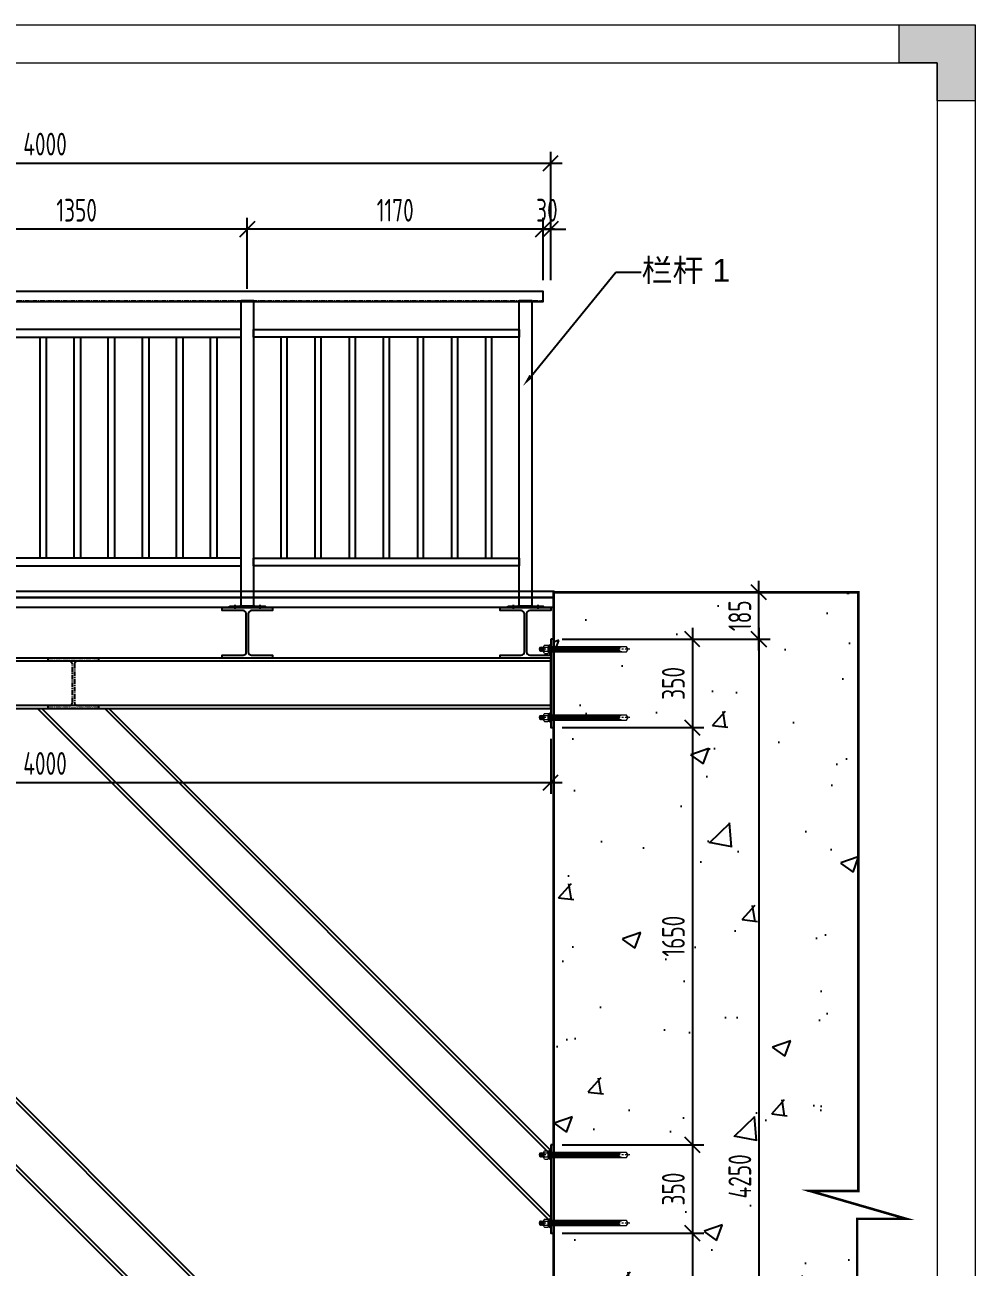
# Model space of a CAD drawing. Header units: millimetres. Extents: x 4 to 2106212, y -117026 to 198097.
# Drawn here: x 1910061 to 1913820, y 185223 to 190137 of the extents above; entities that cross this region are included whole.
import ezdxf
from ezdxf import colors
from ezdxf.entities.mleader import LeaderData, LeaderLine
from ezdxf.math import Vec2, Vec3

# ---------------------------------------------------------------- set-up
doc = ezdxf.new("R2010")
doc.units = ezdxf.units.MM
for name, pattern in [('CENTER', [0.6, 0.375, -0.075, 0.075, -0.075]), ('CENTER2', [28.575, 19.05, -3.175, 3.175, -3.175]), ('DASHDOT2', [12.7, 6.35, -3.175, 0, -3.175])]:
    doc.linetypes.add(name, pattern=pattern)
for name, color, linetype in [('H200', 3, 'Continuous'), ('STEEL', 34, 'Continuous'), ('方管', 100, 'Continuous'), ('标注', 9, 'Continuous')]:
    doc.layers.add(name, color=color, linetype=linetype)
for name, color, linetype, lineweight in [('screw', 33, 'Continuous', 13), ('图框', 7, 'Continuous', 13), ('文本', 3, 'Continuous', 13), ('虚线', 1, 'CENTER2', 0)]:
    doc.layers.add(name, color=color, linetype=linetype, lineweight=lineweight)
doc.styles.add('Arial', font='arial.ttf')
doc.styles.add('hztxt', font='ros1.shx', dxfattribs={"width": 0.8, "bigfont": 'hztxt.shx'})
doc.dimstyles.new('DIM-30', dxfattribs={"dimscale": 30, "dimtxt": 3, "dimasz": 2, "dimexe": 1.5, "dimexo": 1.5, "dimgap": 1, "dimtad": 1, "dimdec": 1, "dimdsep": 46, "dimtxsty": 'hztxt', "dimblk": 'OBLIQUE', "dimcen": 0, "dimdle": 1.5, "dimclrd": 9, "dimclre": 9, "dimclrt": 2, "dimadec": 1, "dimazin": 0, "dimtfac": 1, "dimtdec": 1, "dimtix": 1, "dimtmove": 2, "dimatfit": 3, "dimldrblk": 'OBLIQUE', "dimfxl": 15, "dimtolj": 1, "dimtzin": 0, "dimarcsym": 1})

# ---------------------------------------------------------------- blocks, each defined once
blk = doc.blocks.new('GW-TK')
at = {"layer": '图框', "linetype": 'Continuous', "lineweight": 0}
h = blk.add_hatch(color=256, dxfattribs=at)
h.dxf.hatch_style = 1
h.paths.add_polyline_path([(927593.55, 464715.01), (927593.55, 464710.01), (927598.55, 464710.01), (927598.55, 464705.01), (927603.55, 464705.01), (927603.55, 464715.01)])
at = {"layer": '图框'}
for points in [[(927183.55, 464715.01), (927603.55, 464715.01), (927603.55, 464418.01), (927183.55, 464418.01)], [(927188.55, 464710.01), (927598.55, 464710.01), (927598.55, 464423.01), (927188.55, 464423.01)]]:
    blk.add_lwpolyline(points, close=True, dxfattribs=at)
at = {"layer": '图框', "linetype": 'Continuous', "lineweight": 0}
blk.add_lwpolyline([(927598.55, 464705.01), (927598.55, 464710.01), (927593.55, 464710.01), (927593.55, 464715.01), (927603.55, 464715.01), (927603.55, 464705.01)], close=True, dxfattribs=at)
blk = doc.blocks.new('_Oblique')
at = {"color": 0, "linetype": 'ByBlock', "lineweight": -2}
blk.add_line((-0.5, -0.5), (0.5, 0.5), dxfattribs=at)
blk = doc.blocks.new('*D1002')
at = {"color": 9, "lineweight": -2, "transparency": 16777216}
for p, q in [((1908140.7, 187386.9), (1908140.7, 187095.1)), ((1912140.7, 187311.9), (1912140.7, 187095.1)), ((1908095.7, 187140.1), (1912185.7, 187140.1))]:
    blk.add_line(p, q, dxfattribs=at)
at = {"layer": 'Defpoints', "color": 0, "transparency": 16777216}
for p in [(1908140.7, 187431.9), (1912140.7, 187356.9), (1912140.7, 187140.1)]:
    blk.add_point(p, dxfattribs=at)
at = {"color": 9, "lineweight": -2, "transparency": 16777216, "xscale": 60, "yscale": 60, "zscale": 60, "rotation": 180}
blk.add_blockref('_Oblique', (1908140.7, 187140.1), dxfattribs=at)
at = {"color": 9, "lineweight": -2, "transparency": 16777216, "xscale": 60, "yscale": 60, "zscale": 60}
blk.add_blockref('_Oblique', (1912140.7, 187140.1), dxfattribs=at)
at = {"color": 2, "transparency": 16777216, "insert": (1910140.7, 187215.1), "char_height": 90, "attachment_point": 5, "style": 'hztxt'}
blk.add_mtext('\\A1;4000', dxfattribs=at)
blk = doc.blocks.new('*D1003')
at = {"color": 9, "lineweight": -2, "transparency": 16777216}
for p, q in [((1912963.9, 187751.9), (1912963.9, 183411.9)), ((1912185.7, 187706.9), (1913008.9, 187706.9)), ((1912197.7, 183456.9), (1913008.9, 183456.9))]:
    blk.add_line(p, q, dxfattribs=at)
at = {"layer": 'Defpoints', "color": 0, "transparency": 16777216}
for p in [(1912140.7, 187706.9), (1912152.7, 183456.9), (1912963.9, 183456.9)]:
    blk.add_point(p, dxfattribs=at)
at = {"color": 9, "lineweight": -2, "transparency": 16777216, "xscale": 60, "yscale": 60, "zscale": 60}
for p, rotation in [((1912963.9, 187706.9), 90), ((1912963.9, 183456.9), 270)]:
    blk.add_blockref('_Oblique', p, dxfattribs=dict(at, rotation=rotation))
at = {"color": 2, "transparency": 16777216, "insert": (1912888.9, 185581.9), "char_height": 90, "attachment_point": 5, "rotation": 90, "style": 'hztxt'}
blk.add_mtext('\\A1;4250', dxfattribs=at)
blk = doc.blocks.new('*D1005')
at = {"color": 9, "lineweight": -2, "transparency": 16777216}
for p, q in [((1912701, 187751.9), (1912701, 187311.9)), ((1912185.7, 187706.9), (1912746, 187706.9)), ((1912185.7, 187356.9), (1912746, 187356.9))]:
    blk.add_line(p, q, dxfattribs=at)
at = {"layer": 'Defpoints', "color": 0, "transparency": 16777216}
for p in [(1912140.7, 187706.9), (1912140.7, 187356.9), (1912701, 187356.9)]:
    blk.add_point(p, dxfattribs=at)
at = {"color": 9, "lineweight": -2, "transparency": 16777216, "xscale": 60, "yscale": 60, "zscale": 60}
for p, rotation in [((1912701, 187706.9), 90), ((1912701, 187356.9), 270)]:
    blk.add_blockref('_Oblique', p, dxfattribs=dict(at, rotation=rotation))
at = {"color": 2, "transparency": 16777216, "insert": (1912626, 187531.9), "char_height": 90, "attachment_point": 5, "rotation": 90, "style": 'hztxt'}
blk.add_mtext('\\A1;350', dxfattribs=at)
blk = doc.blocks.new('*D989')
at = {"color": 9, "lineweight": -2, "transparency": 16777216}
for p, q in [((1912701, 187401.9), (1912701, 185661.9)), ((1912185.7, 187356.9), (1912746, 187356.9)), ((1912185.7, 185706.9), (1912746, 185706.9))]:
    blk.add_line(p, q, dxfattribs=at)
at = {"layer": 'Defpoints', "color": 0, "transparency": 16777216}
for p in [(1912140.7, 187356.9), (1912140.7, 185706.9), (1912701, 185706.9)]:
    blk.add_point(p, dxfattribs=at)
at = {"color": 9, "lineweight": -2, "transparency": 16777216, "xscale": 60, "yscale": 60, "zscale": 60}
for p, rotation in [((1912701, 187356.9), 90), ((1912701, 185706.9), 270)]:
    blk.add_blockref('_Oblique', p, dxfattribs=dict(at, rotation=rotation))
at = {"color": 2, "transparency": 16777216, "insert": (1912626, 186531.9), "char_height": 90, "attachment_point": 5, "rotation": 90, "style": 'hztxt'}
blk.add_mtext('\\A1;1650', dxfattribs=at)
blk = doc.blocks.new('*D988')
at = {"color": 9, "lineweight": -2, "transparency": 16777216}
for p, q in [((1912963.9, 187661.9), (1912963.9, 187936.9)), ((1912197.7, 187891.9), (1913008.9, 187891.9)), ((1912185.7, 187706.9), (1913008.9, 187706.9))]:
    blk.add_line(p, q, dxfattribs=at)
at = {"layer": 'Defpoints', "color": 0, "transparency": 16777216}
for p in [(1912152.7, 187891.9), (1912963.9, 187891.9), (1912140.7, 187706.9)]:
    blk.add_point(p, dxfattribs=at)
at = {"color": 9, "lineweight": -2, "transparency": 16777216, "xscale": 60, "yscale": 60, "zscale": 60}
for p, rotation in [((1912963.9, 187891.9), 90), ((1912963.9, 187706.9), 270)]:
    blk.add_blockref('_Oblique', p, dxfattribs=dict(at, rotation=rotation))
at = {"color": 2, "transparency": 16777216, "insert": (1912888.9, 187799.4), "char_height": 90, "attachment_point": 5, "rotation": 90, "style": 'hztxt'}
blk.add_mtext('\\A1;185', dxfattribs=at)
blk = doc.blocks.new('*U963')
at = {"layer": 'screw'}
for p, q in [((-16.3, 157.1), (-16.3, 144.3)), ((-12.2, 159.6), (12.2, 159.6)), ((-6.3, 174.2), (-9.4, 172.8)), ((-9.4, 172.8), (-6.3, 171.1)), ((-9.4, 172.8), (9.4, 171.5)), ((-6.3, 171.1), (-9.4, 169.6)), ((-9.4, 169.6), (-6.3, 168)), ((-9.4, 169.6), (9.4, 168.4)), ((-6.3, 168), (-9.4, 166.5)), ((-9.4, 166.5), (-6.3, 164.8)), ((-9.4, 166.5), (9.4, 165.3)), ((-6.3, 164.8), (-9.4, 163.4)), ((-9.4, 163.4), (-6.3, 161.7)), ((-9.4, 163.4), (9.4, 162.1)), ((-6.3, 161.7), (-9.4, 160.2)), ((-9.4, 160.2), (-8.1, 159.6)), ((-9.4, 160.2), (0.8, 159.6)), ((-8.2, 157.1), (-8.2, 144.3)), ((-7.2, 173.8), (-7.2, 175.9)), ((-6.3, 174.2), (6.3, 173.3)), ((-6.3, 171.1), (6.3, 170.2)), ((-6.3, 171.1), (6.3, 170.2)), ((-6.3, 168), (6.3, 167.1)), ((-6.3, 164.8), (6.3, 163.9)), ((-6.3, 164.8), (6.3, 163.9)), ((-6.3, 161.7), (6.3, 160.8)), ((-6.3, 161.7), (6.3, 160.8)), ((5.4, 176.9), (-5.4, 176.9)), ((-3.6, 174.1), (-3.6, 175.9)), ((3.6, 173.5), (3.6, 175.9)), ((6.3, 173.3), (9.4, 171.5)), ((9.4, 171.5), (6.3, 170.2)), ((6.3, 170.2), (9.4, 168.4)), ((9.4, 168.4), (6.3, 167.1)), ((6.3, 167.1), (9.4, 165.3)), ((9.4, 165.3), (6.3, 163.9)), ((6.3, 163.9), (9.4, 162.1)), ((9.4, 162.1), (6.3, 160.8)), ((6.3, 160.8), (8.4, 159.6)), ((7.2, 172.8), (7.2, 175.9)), ((8.2, 157.1), (8.2, 144.3)), ((16.3, 157.1), (16.3, 144.3)), ((-12.2, 141.8), (12.2, 141.8)), ((9.4, 124.3), (-9.4, 125.6)), ((9.4, 121.2), (-9.4, 122.4)), ((9.4, 118.1), (-9.4, 119.3)), ((9.4, 114.9), (-9.4, 116.2)), ((9.4, 111.8), (-9.4, 113)), ((9.4, 108.6), (-9.4, 109.9)), ((9.4, 105.5), (-9.4, 106.8)), ((9.4, 102.4), (-9.4, 103.6)), ((9.4, 99.2), (-9.4, 100.5)), ((-6.6, 133), (-9.2, 131.8)), ((-9.2, 131.8), (-6.1, 130.2)), ((9.6, 130.6), (-9.2, 131.8)), ((9.6, 127.5), (-9.2, 128.7)), ((-6.1, 130.2), (6.5, 129.3)), ((-2.5, 133), (6.5, 132.4)), ((-0.4, 141.8), (-2.2, 137)), ((2.2, 141.8), (0.4, 137)), ((8, 133), (6.5, 132.4)), ((6.5, 132.4), (9.6, 130.6)), ((9.6, 130.6), (6.5, 129.3)), ((9.4, 96.1), (-9.4, 97.3)), ((9.4, 93), (-9.4, 94.2)), ((9.4, 89.8), (-9.4, 91.1)), ((9.4, 86.7), (-9.4, 87.9)), ((9.4, 83.5), (-9.4, 84.8)), ((9.4, 80.4), (-9.4, 81.7)), ((9.4, 77.3), (-9.4, 78.5)), ((9.4, 74.1), (-9.4, 75.4)), ((9.4, 71), (-9.4, 72.2)), ((9.4, 67.9), (-9.4, 69.1)), ((9.4, 64.7), (-9.4, 66)), ((9.4, 61.6), (-9.4, 62.8)), ((9.4, 58.4), (-9.4, 59.7)), ((9.4, 55.3), (-9.4, 56.6)), ((9.4, 52.2), (-9.4, 53.4)), ((9.4, 49), (-9.4, 50.3)), ((9.4, 45.9), (-9.4, 47.1)), ((9.4, 42.8), (-9.4, 44)), ((9.4, 39.6), (-9.4, 40.9)), ((9.4, 36.5), (-9.4, 37.7)), ((9.4, 33.4), (-9.4, 34.6)), ((9.4, 30.2), (-9.4, 31.5)), ((9.4, 27.1), (-9.4, 28.3)), ((9.4, 23.9), (-9.4, 25.2)), ((9.4, 20.8), (-9.4, 22)), ((9.4, 17.7), (-9.4, 18.9)), ((9.4, 14.5), (-9.4, 15.8)), ((9.4, 11.4), (-9.4, 12.6)), ((9.4, 8.3), (-9.4, 9.5)), ((9.4, 5.1), (-9.4, 6.4)), ((9.4, 2), (-9.4, 3.2)), ((9.4, -1.2), (-9.4, 0.1)), ((-6.3, 17.2), (6.3, 16.3)), ((9.4, -4.3), (-9.4, -3)), ((9.4, -7.4), (-9.4, -6.2)), ((9.4, -10.6), (-9.4, -9.3)), ((9.4, -13.7), (-9.4, -12.5)), ((-6.3, -14.1), (-9.4, -15.6)), ((9.4, -16.8), (-9.4, -15.6)), ((9.4, -20), (-9.4, -18.7)), ((9.4, -23.1), (-9.4, -21.9)), ((9.4, -26.3), (-9.4, -25)), ((9.4, -29.4), (-9.4, -28.1)), ((9.4, -32.5), (-9.4, -31.3)), ((9.4, -35.7), (-9.4, -34.4)), ((9.4, -38.8), (-9.4, -37.6)), ((9.4, -41.9), (-9.4, -40.7)), ((9.4, -45.1), (-9.4, -43.8)), ((9.4, -48.2), (-9.4, -47)), ((-6.3, -14.1), (6.3, -15)), ((9.4, -51.4), (-9.4, -50.1)), ((9.4, -54.5), (-9.4, -53.2)), ((9.4, -57.6), (-9.4, -56.4)), ((9.4, -60.8), (-9.4, -59.5)), ((9.4, -63.9), (-9.4, -62.7)), ((9.4, -67), (-9.4, -65.8)), ((9.4, -70.2), (-9.4, -68.9)), ((9.4, -73.3), (-9.4, -72.1)), ((9.4, -76.5), (-9.4, -75.2)), ((9.4, -79.6), (-9.4, -78.3)), ((9.4, -82.7), (-9.4, -81.5)), ((9.4, -85.9), (-9.4, -84.6)), ((9.4, -89), (-9.4, -87.8)), ((9.4, -92.1), (-9.4, -90.9)), ((9.4, -95.3), (-9.4, -94)), ((9.4, -98.4), (-9.4, -97.2)), ((9.4, -101.6), (-9.4, -100.3)), ((9.4, -104.7), (-9.4, -103.4)), ((9.4, -107.8), (-9.4, -106.6)), ((9.4, -111), (-9.4, -109.7)), ((9.4, -114.1), (-9.4, -112.9)), ((9.4, -117.2), (-9.4, -116)), ((9.4, -120.4), (-9.4, -119.1)), ((9.4, -123.5), (-9.4, -122.3)), ((9.4, -126.6), (-9.4, -125.4)), ((9.4, -129.8), (-9.4, -128.5)), ((9.4, -132.9), (-9.4, -131.7)), ((9.4, -136.1), (-9.4, -134.8)), ((-6.3, -136.5), (-9.4, -138)), ((-9.4, -138), (-6.3, -139.6)), ((-3.8, -138.3), (-9.4, -138)), ((-6.3, -139.6), (-9.4, -141.1)), ((-9.4, -141.1), (-7, -142.4)), ((-6.4, -141.3), (-9.4, -141.1)), ((-7.4, -143.3), (-9.4, -144.2)), ((-9.4, -144.2), (-8.1, -144.9)), ((-7.9, -144.3), (-9.4, -144.2)), ((-8.7, -147), (-9.4, -147.4)), ((-9.4, -147.4), (-8.8, -147.7)), ((-8.8, -147.4), (-9.4, -147.4)), ((-6.3, -136.5), (6.3, -137.4)), ((-6.3, -139.6), (-5.2, -139.7)), ((-6.3, -139.6), (-5.2, -139.7)), ((9.4, -139.2), (4.5, -138.9)), ((5.9, -140.5), (6.3, -140.5)), ((5.9, -140.5), (6.3, -140.5)), ((5.9, -140.5), (6.3, -140.5)), ((5.9, -140.5), (6.3, -140.5)), ((5.9, -140.5), (6.3, -140.5)), ((6.3, -137.4), (9.4, -139.2)), ((9.4, -139.2), (6.3, -140.5)), ((6.3, -140.5), (9.4, -142.3)), ((9.4, -142.3), (6.9, -142.2)), ((9.4, -142.3), (7.4, -143.2)), ((8, -144.6), (9.4, -145.5)), ((9.4, -145.5), (8.2, -145.4)), ((9.4, -145.5), (8.4, -145.9)), ((9, -148.3), (9.4, -148.6)), ((9.4, -148.6), (9, -148.8)), ((9.4, -148.6), (9, -148.6))]:
    blk.add_line(p, q, dxfattribs=at)
at = {"layer": 'screw', "color": 1, "linetype": 'DASHDOT2'}
blk.add_line((0, -180.4), (0, 180.4), dxfattribs=at)
at = {"layer": 'screw'}
for points in [[(-16.3, 157.1, -0.612824), (-8.2, 157.1, -0.305874), (8.2, 157.1, -0.612824), (16.3, 157.1)], [(7.2, 175.9, 0.516475), (3.6, 175.9, 0.258238), (-3.6, 175.9, 0.516475), (-7.2, 175.9)], [(-16.3, 144.3, 0.612824), (-8.2, 144.3, 0.305874), (8.2, 144.3, 0.612824), (16.3, 144.3)]]:
    blk.add_lwpolyline(points, format="xyb", dxfattribs=at)
for points in [[(18.8, 137), (18.8, 133), (-18.8, 133), (-18.8, 137)], [(14.7, 141.8), (-14.7, 141.8), (-14.7, 137), (14.7, 137)]]:
    blk.add_lwpolyline(points, close=True, dxfattribs=at)
blk.add_lwpolyline([(-9.9, 133), (-9.9, -167.4), (0, -173.1), (9.9, -167.4), (9.9, 133)], dxfattribs=at)
blk = doc.blocks.new('*U962')
at = {"color": 0, "linetype": 'ByBlock', "lineweight": -2, "transparency": 16777216}
for p in [(0, 0), (270, 0)]:
    blk.add_blockref('*U963', p, dxfattribs=at)
blk = doc.blocks.new('*U953')
h = blk.add_hatch()
h.set_pattern_fill('AR-CONC', color=252, scale=4, angle=-1.7864)
h.set_pattern_definition([(48.21365, (-1956590.03, -195502.34), (726.39706, -86.44208), [76.2, -838.2]), (353.21365, (-1956590, -195502.34), (-117.08218, 768.2505), [60.96, -670.56234]), (98.665094, (-1956529.5, -195509.55), (609.31489, 681.8084), [64.76004, -712.36098]), (44.39785, (-1956583.7, -195299.2), (1078.5469, -201.8886), [114.3, -1257.3]), (94.849206, (-1956493.8, -195316.1), (980.00676, 959.62144), [97.1401, -1068.54243]), (349.3978, (-1956583.7, -195299.2), (980.00676, 959.62144), [91.43987, -1005.8389]), (19.21365, (-1956483.73, -195353.2), (593.41132, -427.76689), [76.2, -838.2]), (324.21365, (-1956483.7, -195353.2), (270.0545, 728.68768), [60.96, -670.56]), (69.665094, (-1956434.3, -195388.8), (863.4658, 300.9208), [64.76004, -712.35975]), (35.713649, (-1956590.03, -195502.34), (22.89163, 337.670666), [0, -662.432, 0, -680.72, 0, -673.1]), (5.713649, (-1956590.03, -195502.34), (279.640336, 392.19577), [0, -388.112, 0, -647.192, 0, -256.54]), (325.713649, (-1956816.5, -195495.28), (541.38448, -39.810717), [0, -254, 0, -792.48, 0, -1051.56]), (315.71365, (-1956918.04, -195492.1), (595.39922, 83.18622), [0, -330.2, 0, -526.288, 0, -746.76])])
h.paths.add_polyline_path([(-697.5, -2405.2), (-184.7, -2405.2), (-184.7, -2594.8), (-74.8, -2214.9), (-74.8, -2409.9), (502.5, -2409.9), (502.5, 116.7), (697.5, 116.7), (317.6, 226.6), (507.2, 226.6), (507.2, 2594.8), (-697.5, 2594.8)])
at = {"color": 252, "const_width": 10, "elevation": 0}
blk.add_lwpolyline([(-697.5, -2405.2), (-184.7, -2405.2), (-184.7, -2594.8), (-74.8, -2214.9), (-74.8, -2409.9), (502.5, -2409.9), (502.5, 116.7), (697.5, 116.7), (317.6, 226.6), (507.2, 226.6), (507.2, 2594.8), (-697.5, 2594.8)], close=True, dxfattribs=at)
blk = doc.blocks.new('*U944')
at = {"color": 0, "linetype": 'ByBlock', "lineweight": -2, "transparency": 16777216}
blk.add_blockref('*U953', (0, 0), dxfattribs=at)
blk = doc.blocks.new('*U952')
at = {"layer": 'screw'}
for p, q in [((-16.3, 157.1), (-16.3, 144.3)), ((-12.2, 159.6), (12.2, 159.6)), ((-6.3, 174.2), (-9.4, 172.8)), ((-9.4, 172.8), (-6.3, 171.1)), ((-9.4, 172.8), (9.4, 171.5)), ((-6.3, 171.1), (-9.4, 169.6)), ((-9.4, 169.6), (-6.3, 168)), ((-9.4, 169.6), (9.4, 168.4)), ((-6.3, 168), (-9.4, 166.5)), ((-9.4, 166.5), (-6.3, 164.8)), ((-9.4, 166.5), (9.4, 165.3)), ((-6.3, 164.8), (-9.4, 163.4)), ((-9.4, 163.4), (-6.3, 161.7)), ((-9.4, 163.4), (9.4, 162.1)), ((-6.3, 161.7), (-9.4, 160.2)), ((-9.4, 160.2), (-8.1, 159.6)), ((-9.4, 160.2), (0.8, 159.6)), ((-8.2, 157.1), (-8.2, 144.3)), ((-7.2, 173.8), (-7.2, 175.9)), ((-6.3, 174.2), (6.3, 173.3)), ((-6.3, 171.1), (6.3, 170.2)), ((-6.3, 171.1), (6.3, 170.2)), ((-6.3, 168), (6.3, 167.1)), ((-6.3, 164.8), (6.3, 163.9)), ((-6.3, 164.8), (6.3, 163.9)), ((-6.3, 161.7), (6.3, 160.8)), ((-6.3, 161.7), (6.3, 160.8)), ((5.4, 176.9), (-5.4, 176.9)), ((-3.6, 174.1), (-3.6, 175.9)), ((3.6, 173.5), (3.6, 175.9)), ((6.3, 173.3), (9.4, 171.5)), ((9.4, 171.5), (6.3, 170.2)), ((6.3, 170.2), (9.4, 168.4)), ((9.4, 168.4), (6.3, 167.1)), ((6.3, 167.1), (9.4, 165.3)), ((9.4, 165.3), (6.3, 163.9)), ((6.3, 163.9), (9.4, 162.1)), ((9.4, 162.1), (6.3, 160.8)), ((6.3, 160.8), (8.4, 159.6)), ((7.2, 172.8), (7.2, 175.9)), ((8.2, 157.1), (8.2, 144.3)), ((16.3, 157.1), (16.3, 144.3)), ((-12.2, 141.8), (12.2, 141.8)), ((9.4, 124.3), (-9.4, 125.6)), ((9.4, 121.2), (-9.4, 122.4)), ((9.4, 118.1), (-9.4, 119.3)), ((9.4, 114.9), (-9.4, 116.2)), ((9.4, 111.8), (-9.4, 113)), ((9.4, 108.6), (-9.4, 109.9)), ((9.4, 105.5), (-9.4, 106.8)), ((9.4, 102.4), (-9.4, 103.6)), ((9.4, 99.2), (-9.4, 100.5)), ((-6.6, 133), (-9.2, 131.8)), ((-9.2, 131.8), (-6.1, 130.2)), ((9.6, 130.6), (-9.2, 131.8)), ((9.6, 127.5), (-9.2, 128.7)), ((-6.1, 130.2), (6.5, 129.3)), ((-2.5, 133), (6.5, 132.4)), ((-0.4, 141.8), (-2.2, 137)), ((2.2, 141.8), (0.4, 137)), ((8, 133), (6.5, 132.4)), ((6.5, 132.4), (9.6, 130.6)), ((9.6, 130.6), (6.5, 129.3)), ((9.4, 96.1), (-9.4, 97.3)), ((9.4, 93), (-9.4, 94.2)), ((9.4, 89.8), (-9.4, 91.1)), ((9.4, 86.7), (-9.4, 87.9)), ((9.4, 83.5), (-9.4, 84.8)), ((9.4, 80.4), (-9.4, 81.7)), ((9.4, 77.3), (-9.4, 78.5)), ((9.4, 74.1), (-9.4, 75.4)), ((9.4, 71), (-9.4, 72.2)), ((9.4, 67.9), (-9.4, 69.1)), ((9.4, 64.7), (-9.4, 66)), ((9.4, 61.6), (-9.4, 62.8)), ((9.4, 58.4), (-9.4, 59.7)), ((9.4, 55.3), (-9.4, 56.6)), ((9.4, 52.2), (-9.4, 53.4)), ((9.4, 49), (-9.4, 50.3)), ((9.4, 45.9), (-9.4, 47.1)), ((9.4, 42.8), (-9.4, 44)), ((9.4, 39.6), (-9.4, 40.9)), ((9.4, 36.5), (-9.4, 37.7)), ((9.4, 33.4), (-9.4, 34.6)), ((9.4, 30.2), (-9.4, 31.5)), ((9.4, 27.1), (-9.4, 28.3)), ((9.4, 23.9), (-9.4, 25.2)), ((9.4, 20.8), (-9.4, 22)), ((9.4, 17.7), (-9.4, 18.9)), ((9.4, 14.5), (-9.4, 15.8)), ((9.4, 11.4), (-9.4, 12.6)), ((9.4, 8.3), (-9.4, 9.5)), ((9.4, 5.1), (-9.4, 6.4)), ((9.4, 2), (-9.4, 3.2)), ((9.4, -1.2), (-9.4, 0.1)), ((-6.3, 17.2), (6.3, 16.3)), ((9.4, -4.3), (-9.4, -3)), ((9.4, -7.4), (-9.4, -6.2)), ((9.4, -10.6), (-9.4, -9.3)), ((9.4, -13.7), (-9.4, -12.5)), ((-6.3, -14.1), (-9.4, -15.6)), ((9.4, -16.8), (-9.4, -15.6)), ((9.4, -20), (-9.4, -18.7)), ((9.4, -23.1), (-9.4, -21.9)), ((9.4, -26.3), (-9.4, -25)), ((9.4, -29.4), (-9.4, -28.1)), ((9.4, -32.5), (-9.4, -31.3)), ((9.4, -35.7), (-9.4, -34.4)), ((9.4, -38.8), (-9.4, -37.6)), ((9.4, -41.9), (-9.4, -40.7)), ((9.4, -45.1), (-9.4, -43.8)), ((9.4, -48.2), (-9.4, -47)), ((-6.3, -14.1), (6.3, -15)), ((9.4, -51.4), (-9.4, -50.1)), ((9.4, -54.5), (-9.4, -53.2)), ((9.4, -57.6), (-9.4, -56.4)), ((9.4, -60.8), (-9.4, -59.5)), ((9.4, -63.9), (-9.4, -62.7)), ((9.4, -67), (-9.4, -65.8)), ((9.4, -70.2), (-9.4, -68.9)), ((9.4, -73.3), (-9.4, -72.1)), ((9.4, -76.5), (-9.4, -75.2)), ((9.4, -79.6), (-9.4, -78.3)), ((9.4, -82.7), (-9.4, -81.5)), ((9.4, -85.9), (-9.4, -84.6)), ((9.4, -89), (-9.4, -87.8)), ((9.4, -92.1), (-9.4, -90.9)), ((9.4, -95.3), (-9.4, -94)), ((9.4, -98.4), (-9.4, -97.2)), ((9.4, -101.6), (-9.4, -100.3)), ((9.4, -104.7), (-9.4, -103.4)), ((9.4, -107.8), (-9.4, -106.6)), ((9.4, -111), (-9.4, -109.7)), ((9.4, -114.1), (-9.4, -112.9)), ((9.4, -117.2), (-9.4, -116)), ((9.4, -120.4), (-9.4, -119.1)), ((9.4, -123.5), (-9.4, -122.3)), ((9.4, -126.6), (-9.4, -125.4)), ((9.4, -129.8), (-9.4, -128.5)), ((9.4, -132.9), (-9.4, -131.7)), ((9.4, -136.1), (-9.4, -134.8)), ((-6.3, -136.5), (-9.4, -138)), ((-9.4, -138), (-6.3, -139.6)), ((-3.8, -138.3), (-9.4, -138)), ((-6.3, -139.6), (-9.4, -141.1)), ((-9.4, -141.1), (-7, -142.4)), ((-6.4, -141.3), (-9.4, -141.1)), ((-7.4, -143.3), (-9.4, -144.2)), ((-9.4, -144.2), (-8.1, -144.9)), ((-7.9, -144.3), (-9.4, -144.2)), ((-8.7, -147), (-9.4, -147.4)), ((-9.4, -147.4), (-8.8, -147.7)), ((-8.8, -147.4), (-9.4, -147.4)), ((-6.3, -136.5), (6.3, -137.4)), ((-6.3, -139.6), (-5.2, -139.7)), ((-6.3, -139.6), (-5.2, -139.7)), ((9.4, -139.2), (4.5, -138.9)), ((5.9, -140.5), (6.3, -140.5)), ((5.9, -140.5), (6.3, -140.5)), ((5.9, -140.5), (6.3, -140.5)), ((5.9, -140.5), (6.3, -140.5)), ((5.9, -140.5), (6.3, -140.5)), ((6.3, -137.4), (9.4, -139.2)), ((9.4, -139.2), (6.3, -140.5)), ((6.3, -140.5), (9.4, -142.3)), ((9.4, -142.3), (6.9, -142.2)), ((9.4, -142.3), (7.4, -143.2)), ((8, -144.6), (9.4, -145.5)), ((9.4, -145.5), (8.2, -145.4)), ((9.4, -145.5), (8.4, -145.9)), ((9, -148.3), (9.4, -148.6)), ((9.4, -148.6), (9, -148.8)), ((9.4, -148.6), (9, -148.6))]:
    blk.add_line(p, q, dxfattribs=at)
at = {"layer": 'screw', "color": 1, "linetype": 'DASHDOT2'}
blk.add_line((0, -180.4), (0, 180.4), dxfattribs=at)
at = {"layer": 'screw'}
for points in [[(-16.3, 157.1, -0.612824), (-8.2, 157.1, -0.305874), (8.2, 157.1, -0.612824), (16.3, 157.1)], [(7.2, 175.9, 0.516475), (3.6, 175.9, 0.258238), (-3.6, 175.9, 0.516475), (-7.2, 175.9)], [(-16.3, 144.3, 0.612824), (-8.2, 144.3, 0.305874), (8.2, 144.3, 0.612824), (16.3, 144.3)]]:
    blk.add_lwpolyline(points, format="xyb", dxfattribs=at)
for points in [[(18.8, 137), (18.8, 133), (-18.8, 133), (-18.8, 137)], [(14.7, 141.8), (-14.7, 141.8), (-14.7, 137), (14.7, 137)]]:
    blk.add_lwpolyline(points, close=True, dxfattribs=at)
blk.add_lwpolyline([(-9.9, 133), (-9.9, -167.4), (0, -173.1), (9.9, -167.4), (9.9, 133)], dxfattribs=at)
blk = doc.blocks.new('*U951')
at = {"color": 0, "linetype": 'ByBlock', "lineweight": -2, "transparency": 16777216}
for p in [(0, 0), (270, 0)]:
    blk.add_blockref('*U952', p, dxfattribs=at)
blk = doc.blocks.new('*D1010')
at = {"color": 9, "lineweight": -2, "transparency": 16777216}
for p, q in [((1912701, 185751.9), (1912701, 185311.9)), ((1912185.7, 185706.9), (1912746, 185706.9)), ((1912185.7, 185356.9), (1912746, 185356.9))]:
    blk.add_line(p, q, dxfattribs=at)
at = {"layer": 'Defpoints', "color": 0, "transparency": 16777216}
for p in [(1912140.7, 185706.9), (1912140.7, 185356.9), (1912701, 185356.9)]:
    blk.add_point(p, dxfattribs=at)
at = {"color": 9, "lineweight": -2, "transparency": 16777216, "xscale": 60, "yscale": 60, "zscale": 60}
for p, rotation in [((1912701, 185706.9), 90), ((1912701, 185356.9), 270)]:
    blk.add_blockref('_Oblique', p, dxfattribs=dict(at, rotation=rotation))
at = {"color": 2, "transparency": 16777216, "insert": (1912626, 185531.9), "char_height": 90, "attachment_point": 5, "rotation": 90, "style": 'hztxt'}
blk.add_mtext('\\A1;350', dxfattribs=at)
blk = doc.blocks.new('*D1011')
at = {"color": 9, "lineweight": -2, "transparency": 16777216}
for p, q in [((1912185.7, 185356.9), (1912746, 185356.9)), ((1912701, 185401.9), (1912701, 183761.9)), ((1912185.7, 183806.9), (1912746, 183806.9))]:
    blk.add_line(p, q, dxfattribs=at)
at = {"layer": 'Defpoints', "color": 0, "transparency": 16777216}
for p in [(1912140.7, 185356.9), (1912140.7, 183806.9), (1912701, 183806.9)]:
    blk.add_point(p, dxfattribs=at)
at = {"color": 9, "lineweight": -2, "transparency": 16777216, "xscale": 60, "yscale": 60, "zscale": 60}
for p, rotation in [((1912701, 185356.9), 90), ((1912701, 183806.9), 270)]:
    blk.add_blockref('_Oblique', p, dxfattribs=dict(at, rotation=rotation))
at = {"color": 2, "transparency": 16777216, "insert": (1912626, 184581.9), "char_height": 90, "attachment_point": 5, "rotation": 90, "style": 'hztxt'}
blk.add_mtext('\\A1;1550', dxfattribs=at)
blk = doc.blocks.new('*U972')
h = blk.add_hatch(color=256)
h.dxf.hatch_style = 1
h.paths.add_polyline_path([(-25, -596.5, 0.414214), (-27.5, -599), (-25, -599)])
h = blk.add_hatch(color=256)
h.dxf.hatch_style = 1
h.paths.add_polyline_path([(25, -596.5, -0.414214), (27.5, -599), (25, -599)])
at = {"color": 7}
for points in [[(-70, -599), (70, -599), (70, -605), (-70, -605), (-70, -599)], [(-56, -599), (-56, -605)], [(-49, -594), (-49, -610)], [(-42, -599), (-42, -605)], [(42, -599), (42, -605)], [(49, -594), (49, -610)], [(56, -599), (56, -605)]]:
    blk.add_lwpolyline(points, dxfattribs=at)
for centre, start, end in [((-25, -599), 90, 180), ((25, -599), 0, 90)]:
    blk.add_arc(centre, 2.5, start, end)
at = {"layer": '方管', "color": 3}
blk.add_lwpolyline([(-25, 610), (25, 610), (25, -599), (-25, -599)], close=True, dxfattribs=at)
blk = doc.blocks.new('*U973')
at = {"color": 0, "linetype": 'ByBlock', "lineweight": -2, "transparency": 16777216}
blk.add_blockref('*U972', (0, 0), dxfattribs=at)
blk = doc.blocks.new('*U974')
h = blk.add_hatch(color=256)
h.dxf.hatch_style = 1
h.paths.add_polyline_path([(-25, -596.5, 0.414214), (-27.5, -599), (-25, -599)])
h = blk.add_hatch(color=256)
h.dxf.hatch_style = 1
h.paths.add_polyline_path([(25, -596.5, -0.414214), (27.5, -599), (25, -599)])
at = {"color": 7}
for points in [[(-70, -599), (70, -599), (70, -605), (-70, -605), (-70, -599)], [(-56, -599), (-56, -605)], [(-49, -594), (-49, -610)], [(-42, -599), (-42, -605)], [(42, -599), (42, -605)], [(49, -594), (49, -610)], [(56, -599), (56, -605)]]:
    blk.add_lwpolyline(points, dxfattribs=at)
for centre, start, end in [((-25, -599), 90, 180), ((25, -599), 0, 90)]:
    blk.add_arc(centre, 2.5, start, end)
at = {"layer": '方管', "color": 3}
blk.add_lwpolyline([(-25, 610), (25, 610), (25, -599), (-25, -599)], close=True, dxfattribs=at)
blk = doc.blocks.new('*U975')
at = {"color": 0, "linetype": 'ByBlock', "lineweight": -2, "transparency": 16777216}
blk.add_blockref('*U974', (0, 0), dxfattribs=at)
blk = doc.blocks.new('*D1019')
at = {"color": 9, "lineweight": -2, "transparency": 16777216}
for p, q in [((1912110.7, 189126.9), (1912110.7, 189373.5)), ((1912140.7, 189126.9), (1912140.7, 189373.5)), ((1912110.7, 189328.5), (1912050.7, 189328.5)), ((1912110.7, 189328.5), (1912140.7, 189328.5)), ((1912140.7, 189328.5), (1912200.7, 189328.5))]:
    blk.add_line(p, q, dxfattribs=at)
at = {"layer": 'Defpoints', "color": 0, "transparency": 16777216}
for p in [(1912140.7, 189328.5), (1912110.7, 189081.9, 0), (1912140.7, 189081.9, 0)]:
    blk.add_point(p, dxfattribs=at)
at = {"color": 9, "lineweight": -2, "transparency": 16777216, "xscale": 60, "yscale": 60, "zscale": 60}
blk.add_blockref('_Oblique', (1912110.7, 189328.5), dxfattribs=at)
at = {"color": 9, "lineweight": -2, "transparency": 16777216, "xscale": 60, "yscale": 60, "zscale": 60, "rotation": 180}
blk.add_blockref('_Oblique', (1912140.7, 189328.5), dxfattribs=at)
at = {"color": 2, "transparency": 16777216, "insert": (1912125.7, 189403.5), "char_height": 90, "attachment_point": 5, "style": 'hztxt'}
blk.add_mtext('\\A1;30', dxfattribs=at)
blk = doc.blocks.new('*D1020')
at = {"color": 9, "lineweight": -2, "transparency": 16777216}
for p, q in [((1910940.7, 189091.9), (1910940.7, 189373.5)), ((1912110.7, 189126.9), (1912110.7, 189373.5)), ((1912155.7, 189328.5), (1910895.7, 189328.5))]:
    blk.add_line(p, q, dxfattribs=at)
at = {"layer": 'Defpoints', "color": 0, "transparency": 16777216}
for p in [(1910940.7, 189328.5), (1910940.7, 189046.9, 0), (1912110.7, 189081.9, 0)]:
    blk.add_point(p, dxfattribs=at)
at = {"color": 9, "lineweight": -2, "transparency": 16777216, "xscale": 60, "yscale": 60, "zscale": 60, "rotation": 180}
blk.add_blockref('_Oblique', (1910940.7, 189328.5), dxfattribs=at)
at = {"color": 9, "lineweight": -2, "transparency": 16777216, "xscale": 60, "yscale": 60, "zscale": 60}
blk.add_blockref('_Oblique', (1912110.7, 189328.5), dxfattribs=at)
at = {"color": 2, "transparency": 16777216, "insert": (1911525.7, 189403.5), "char_height": 90, "attachment_point": 5, "style": 'hztxt'}
blk.add_mtext('\\A1;1170', dxfattribs=at)
blk = doc.blocks.new('*D1062')
at = {"color": 9, "lineweight": -2, "transparency": 16777216}
for p, q in [((1909590.7, 189091.9), (1909590.7, 189373.5)), ((1910940.7, 189091.9), (1910940.7, 189373.5)), ((1910985.7, 189328.5), (1909545.7, 189328.5))]:
    blk.add_line(p, q, dxfattribs=at)
at = {"layer": 'Defpoints', "color": 0, "transparency": 16777216}
for p in [(1909590.7, 189328.5), (1909590.7, 189046.9, 0), (1910940.7, 189046.9, 0)]:
    blk.add_point(p, dxfattribs=at)
at = {"color": 9, "lineweight": -2, "transparency": 16777216, "xscale": 60, "yscale": 60, "zscale": 60, "rotation": 180}
blk.add_blockref('_Oblique', (1909590.7, 189328.5), dxfattribs=at)
at = {"color": 9, "lineweight": -2, "transparency": 16777216, "xscale": 60, "yscale": 60, "zscale": 60}
blk.add_blockref('_Oblique', (1910940.7, 189328.5), dxfattribs=at)
at = {"color": 2, "transparency": 16777216, "insert": (1910265.7, 189403.5), "char_height": 90, "attachment_point": 5, "style": 'hztxt'}
blk.add_mtext('\\A1;1350', dxfattribs=at)
blk = doc.blocks.new('*D1066')
at = {"color": 9, "lineweight": -2, "transparency": 16777216}
for p, q in [((1908140.7, 189126.9), (1908140.7, 189634.9)), ((1912140.7, 189126.9), (1912140.7, 189634.9)), ((1908095.7, 189589.9), (1912185.7, 189589.9))]:
    blk.add_line(p, q, dxfattribs=at)
at = {"layer": 'Defpoints', "color": 0, "transparency": 16777216}
for p in [(1912140.7, 189589.9), (1908140.7, 189081.9, 0), (1912140.7, 189081.9, 0)]:
    blk.add_point(p, dxfattribs=at)
at = {"color": 9, "lineweight": -2, "transparency": 16777216, "xscale": 60, "yscale": 60, "zscale": 60, "rotation": 180}
blk.add_blockref('_Oblique', (1908140.7, 189589.9), dxfattribs=at)
at = {"color": 9, "lineweight": -2, "transparency": 16777216, "xscale": 60, "yscale": 60, "zscale": 60}
blk.add_blockref('_Oblique', (1912140.7, 189589.9), dxfattribs=at)
at = {"color": 2, "transparency": 16777216, "insert": (1910140.7, 189664.9), "char_height": 90, "attachment_point": 5, "style": 'hztxt'}
blk.add_mtext('\\A1;4000', dxfattribs=at)

msp = doc.modelspace()

# ---------------------------------------------------------------- linework, layer by layer
at = {"color": 1}
msp.add_lwpolyline([(1910915.7354, 188931.8776), (1909615.6327, 188931.8776), (1909615.6327, 188901.8776), (1910915.7354, 188901.8776)], close=True, dxfattribs=at)
at = {"color": 4}
for points, elevation in [([(1910120.7354, 188026.8776), (1910120.7354, 188901.8776), (1910145.7354, 188901.8776), (1910145.7354, 188026.8776)], 0.0005), ([(1910255.7354, 188026.8776), (1910255.7354, 188901.8776), (1910280.7354, 188901.8776), (1910280.7354, 188026.8776)], 0.0005), ([(1910390.7354, 188026.8776), (1910390.7354, 188901.8776), (1910415.7354, 188901.8776), (1910415.7354, 188026.8776)], 0.0005), ([(1910525.7354, 188026.8776), (1910525.7354, 188901.8776), (1910550.7354, 188901.8776), (1910550.7354, 188026.8776)], 0.0005), ([(1910660.7354, 188026.8776), (1910660.7354, 188901.8776), (1910685.7354, 188901.8776), (1910685.7354, 188026.8776)], 0.0005), ([(1910795.7354, 188026.8776), (1910795.7354, 188901.8776), (1910820.7354, 188901.8776), (1910820.7354, 188026.8776)], 0.0005), ([(1911098.2354, 188026.8776), (1911098.2354, 188901.8776), (1911073.2354, 188901.8776), (1911073.2354, 188026.8776)], 0.001), ([(1911233.2354, 188026.8776), (1911233.2354, 188901.8776), (1911208.2354, 188901.8776), (1911208.2354, 188026.8776)], 0.001), ([(1911368.2354, 188026.8776), (1911368.2354, 188901.8776), (1911343.2354, 188901.8776), (1911343.2354, 188026.8776)], 0.001), ([(1911503.2354, 188026.8776), (1911503.2354, 188901.8776), (1911478.2354, 188901.8776), (1911478.2354, 188026.8776)], 0.001), ([(1911638.2354, 188026.8776), (1911638.2354, 188901.8776), (1911613.2354, 188901.8776), (1911613.2354, 188026.8776)], 0.001), ([(1911773.2354, 188026.8776), (1911773.2354, 188901.8776), (1911748.2354, 188901.8776), (1911748.2354, 188026.8776)], 0.001), ([(1911908.2354, 188026.8776), (1911908.2354, 188901.8776), (1911883.2354, 188901.8776), (1911883.2354, 188026.8776)], 0.001)]:
    msp.add_lwpolyline(points, dxfattribs=dict(at, elevation=elevation))
at = {"color": 1}
for points, elevation in [([(1910965.7354, 188931.8776), (1912015.838, 188931.8776), (1912015.838, 188901.8776), (1910965.7354, 188901.8776)], 0.0005), ([(1910915.7354, 188026.8776), (1909615.6327, 188026.8776), (1909615.6327, 187996.8776), (1910915.7354, 187996.8776)], 0.0005), ([(1910965.7354, 188026.8776), (1912015.838, 188026.8776), (1912015.838, 187996.8776), (1910965.7354, 187996.8776)], 0.001)]:
    msp.add_lwpolyline(points, close=True, dxfattribs=dict(at, elevation=elevation))
at = {"elevation": 0.001}
for points in [[(1908140.7354, 187896.8804), (1912152.7354, 187896.8804), (1912152.7354, 187871.8804), (1908140.7354, 187871.8804)], [(1908140.7354, 187871.8804), (1912152.7354, 187871.8804), (1912152.7354, 187831.8804), (1908140.7354, 187831.8804)]]:
    msp.add_lwpolyline(points, close=True, dxfattribs=at)
at = {"layer": 'H200'}
for p, q in [((1912140.7354, 187619.8804), (1908152.7354, 187619.8804)), ((1912140.7354, 187443.8804), (1908140.7354, 187443.8804))]:
    msp.add_line(p, q, dxfattribs=at)
at = {"layer": 'H200', "color": 21}
for points, elevation in [([(1910936.7354, 187808.8804, 0.359358828), (1910923.7354, 187819.8804), (1910840.7354, 187819.8804), (1910840.7354, 187831.8804), (1911040.7354, 187831.8804), (1911040.7354, 187819.8804), (1910957.7354, 187819.8804, 0.362402399), (1910944.7354, 187808.8804), (1910944.7354, 187656.8804, 0.414213562), (1910957.7354, 187643.8804), (1911040.7354, 187643.8804), (1911040.7354, 187631.8804), (1910840.7354, 187631.8804), (1910840.7354, 187643.8804), (1910923.7354, 187643.8804, 0.414213562), (1910936.7354, 187656.8804)], 0.0005), ([(1912036.7354, 187808.8804, 0.359358828), (1912023.7354, 187819.8804), (1911940.7354, 187819.8804), (1911940.7354, 187831.8804), (1912140.7354, 187831.8804), (1912140.7354, 187819.8804), (1912057.7354, 187819.8804, 0.362402399), (1912044.7354, 187808.8804), (1912044.7354, 187656.8804, 0.414213562), (1912057.7354, 187643.8804), (1912140.7354, 187643.8804), (1912140.7354, 187631.8804), (1911940.7354, 187631.8804), (1911940.7354, 187643.8804), (1912023.7354, 187643.8804, 0.414213562), (1912036.7354, 187656.8804)], 0.001)]:
    msp.add_lwpolyline(points, format="xyb", close=True, dxfattribs=dict(at, elevation=elevation))
at = {"layer": 'H200'}
msp.add_lwpolyline([(1912140.7354, 187631.8804), (1908140.7354, 187631.8804), (1908140.7354, 187431.8804), (1912140.7354, 187431.8804)], close=True, dxfattribs=at)
at = {"layer": 'H200', "color": 252, "linetype": 'CENTER', "ltscale": 50}
msp.add_lwpolyline([(1910248.7354, 187608.8804, 0.359358828), (1910235.7354, 187619.8804), (1910152.7354, 187619.8804), (1910152.7354, 187631.8804), (1910352.7354, 187631.8804), (1910352.7354, 187619.8804), (1910269.7354, 187619.8804, 0.362402399), (1910256.7354, 187608.8804), (1910256.7354, 187456.8804, 0.414213562), (1910269.7354, 187443.8804), (1910352.7354, 187443.8804), (1910352.7354, 187431.8804), (1910152.7354, 187431.8804), (1910152.7354, 187443.8804), (1910235.7354, 187443.8804, 0.414213562), (1910248.7354, 187456.8804)], format="xyb", close=True, dxfattribs=at)
at = {"layer": 'H200'}
for points in [[(1912140.7354, 183493.5138), (1908202.7354, 187431.8804)], [(1912140.7354, 183510.4852), (1908219.7051, 187431.8804)], [(1912140.7354, 183759.3983), (1908468.5951, 187431.8804)], [(1912140.7354, 183776.3697), (1908485.5649, 187431.8804)], [(1912140.7354, 185401.7201), (1910110.764, 187431.8804)], [(1912140.7354, 185418.6914), (1910127.7338, 187431.8804)], [(1912140.7354, 185667.6046), (1910376.6238, 187431.8804)], [(1912140.7354, 185684.5759), (1910393.5936, 187431.8804)], [(1912152.7354, 185672.5748), (1912148.5481, 185676.7624)]]:
    msp.add_lwpolyline(points, dxfattribs=at)
at = {"layer": 'STEEL'}
for points in [[(1912140.7354, 187706.8804), (1912140.7354, 187356.8804), (1912152.7354, 187356.8804), (1912152.7354, 187706.8804)], [(1912140.7354, 185706.8801), (1912140.7354, 185356.8801), (1912152.7354, 185356.8801), (1912152.7354, 185706.8801)]]:
    msp.add_lwpolyline(points, close=True, dxfattribs=at)
at = {"layer": '方管', "color": 2, "elevation": 0.001}
msp.add_lwpolyline([(1908170.7354, 189041.8776), (1912110.7354, 189041.8776), (1912110.7354, 189081.8776), (1908170.7354, 189081.8776)], close=True, dxfattribs=at)
at = {"layer": '虚线', "color": 1, "linetype": 'CENTER', "ltscale": 50, "elevation": 0.001}
msp.add_lwpolyline([(1908170.7354, 189046.8776), (1912110.7354, 189046.8776)], dxfattribs=at)

# ---------------------------------------------------------------- block references
for name, p in [('*U975', (1910940.7354, 188436.879, 0.0005)), ('*U973', (1912040.7354, 188436.879, 0.001)), ('*U944', (1912850.1966, 185297.1055, 0.0003))]:
    msp.add_blockref(name, p)
at = {"rotation": 90}
for name, p in [('*U962', (1912273.7804, 187396.8804)), ('*U951', (1912273.7804, 185396.8801))]:
    msp.add_blockref(name, p, dxfattribs=at)
at = {"layer": '文本', "xscale": 30, "yscale": 30, "zscale": 30}
msp.add_blockref('GW-TK', (-25914286.8213, -13751313.6738), dxfattribs=at)

# ---------------------------------------------------------------- dimensions: what is measured, and where the dimension line sits
for base, p1, p2, picture, middle in [((1912140.7354, 189589.8654), (1908140.7354, 189081.8776, 0.001), (1912140.7354, 189081.8776, 0.001), '*D1066', (1910140.7354, 189664.8654)), ((1909590.7354, 189328.544), (1910940.7354, 189046.8776, 0.0005), (1909590.7354, 189046.8776, 0.0005), '*D1062', (1910265.7354, 189403.544)), ((1910940.7354, 189328.544), (1912110.7354, 189081.8776, 0.001), (1910940.7354, 189046.8776, 0.0005), '*D1020', (1911525.7354, 189403.544)), ((1912140.7354, 189328.544), (1912110.7354, 189081.8776, 0.001), (1912140.7354, 189081.8776, 0.001), '*D1019', (1912125.7354, 189403.544)), ((1912140.7354, 187140.0899), (1908140.7354, 187431.8804), (1912140.7354, 187356.8804), '*D1002', (1910140.7354, 187215.0899))]:
    dim = msp.add_linear_dim(base=base, p1=p1, p2=p2, dimstyle='DIM-30')
    dim.commit()
    dim.dimension.update_dxf_attribs({"geometry": picture, "text_midpoint": middle})
for base, p1, p2, picture, middle in [((1912963.9372, 187891.8847), (1912140.7354, 187706.8804), (1912152.7354, 187891.8847), '*D988', (1912888.9372, 187799.3826)), ((1912963.9372, 183456.8801), (1912140.7354, 187706.8804), (1912152.7354, 183456.8801), '*D1003', (1912888.9372, 185581.8802)), ((1912700.9768, 187356.8804), (1912140.7354, 187706.8804), (1912140.7354, 187356.8804), '*D1005', (1912625.9768, 187531.8804)), ((1912700.9768, 185706.8801), (1912140.7354, 187356.8804), (1912140.7354, 185706.8801), '*D989', (1912625.9768, 186531.8802)), ((1912700.9768, 185356.8801), (1912140.7354, 185706.8801), (1912140.7354, 185356.8801), '*D1010', (1912625.9768, 185531.8801)), ((1912700.9768, 183806.8801), (1912140.7354, 185356.8801), (1912140.7354, 183806.8801), '*D1011', (1912625.9768, 184581.8801))]:
    dim = msp.add_linear_dim(base=base, p1=p1, p2=p2, angle=90, dimstyle='DIM-30')
    dim.commit()
    dim.dimension.update_dxf_attribs({"geometry": picture, "text_midpoint": middle})

# ---------------------------------------------------------------- leaders
at = {"layer": '标注', "color": 6}
ml = msp.add_multileader_mtext('Standard', dxfattribs=at)
ml.set_content('栏杆 1', color=6, style='Arial')
ml.set_leader_properties(color=8)
ml.build(insert=Vec2(0, 0))
ml.multileader.update_dxf_attribs({"dogleg_length": 100, "arrow_head_size": 50})
ctx = ml.context
ctx.base_point, ctx.char_height, ctx.arrow_head_size, ctx.plane_origin = Vec3(1912498.004, 189158.1617), 90, 50, Vec3(1916015.2151, 181274.2915)
notes = []
notes.append((ctx, [(0, (1, 1, 0), (1912398.004, 189158.1617), (1, 0), 100, [(0, [(1912031.2741, 188708.5766)], 0, [])])]))
ctx.mtext.insert, ctx.mtext.width, ctx.mtext.flow_direction = Vec3(1912500.004, 189210.744), 786.302852, 5
for ctx, leaders in notes:
    for number, flags, end, landing, length, lines in leaders:
        leader = LeaderData()
        leader.index, (leader.has_last_leader_line, leader.has_dogleg_vector, leader.attachment_direction) = number, flags
        leader.last_leader_point, leader.dogleg_vector, leader.dogleg_length = Vec3(end), Vec3(landing), length
        for number, points, colour, breaks in lines:
            line = LeaderLine()
            line.index, line.vertices, line.color, line.breaks = number, Vec3.list(points), colors.encode_raw_color(colour), breaks
            leader.lines.append(line)
        ctx.leaders.append(leader)

doc.saveas('drawing.dxf')
